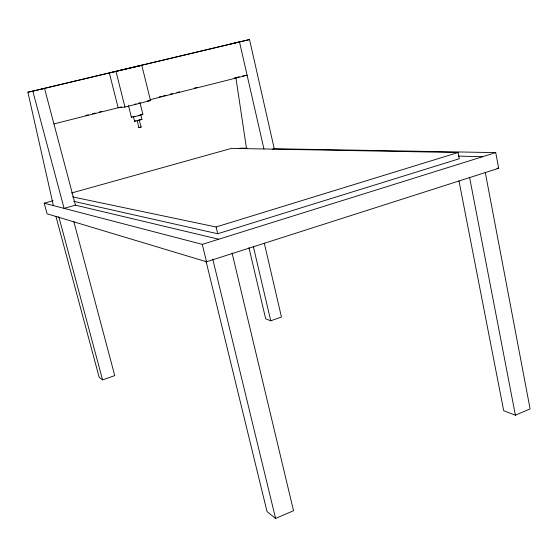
<?xml version="1.0" encoding="UTF-8"?>
<svg xmlns="http://www.w3.org/2000/svg" width="558" height="558" viewBox="0 0 558 558"><rect width="100%" height="100%" fill="white"/><g stroke="black" fill="none" stroke-linecap="round" stroke-linejoin="round"><path stroke-width="0.84" d="M141.146 127.029L138.844 127.587L141.146 127.029L139.235 120.123M140.211 114.927L140.804 114.878L141.948 119.496L134.583 121.288L133.432 116.664L135.434 116.35M139.995 102.798L142.876 114.376L137.414 116.008L131.353 117.166L128.452 105.581M134.583 121.288L135.538 120.905M140.804 114.878L140.407 115.074M131.353 117.166L131.995 116.859M206.035 261.172L267.031 511.588L275.596 518.445L293.536 510.723L232.072 253.011M458.976 180.911L503.7 410.695L515.397 415.208L530.1 408.881L485.23 172.241M139.877 102.888L138.517 103.321M55.981 216.602L99.122 377.124L102.574 379.893L114.753 375.611L73.775 221.428M248.938 247.647L265.678 318.834L270.749 320.787L281.455 317.028L264.304 243.169M53.108 200.685L44.18 203.182L47.039 213.77L206.53 261.765L498.664 168.3L495.727 152.606L273.887 148.735M44.18 203.182L202.289 244.369L495.727 152.606M73.614 201.305L217.718 233.746L459.29 158.744L458.083 152.536L231.542 148.379L71.536 193.005M72.498 196.89L216.092 226.987L458.083 152.536M139.123 120.235L137.17 120.674L138.9 127.594M139.863 115.248L138.258 115.687M218.729 239.229L75.435 205.156L64.1 208.371L32.817 91.156L27.9 92.216L53.373 205.574M272.632 149.202L274.257 148.742L249.524 39.555L41.92 88.931M239.166 148.623L240.833 148.156L246.922 148.268M85.82 115.394L88.352 114.76M92.572 113.692L95.097 113.058M99.317 111.998L101.849 111.363M159.19 96.925L161.722 96.29M163.41 95.864L165.942 95.23M170.155 94.162L172.687 93.528M176.9 92.468L179.432 91.833M194.609 88.011L197.141 87.376M234.248 78.029L239.305 76.76M53.931 123.918L121.484 106.906M150.102 99.694L247.11 75.26L242.681 75.909M141.809 65.314L109.347 72.938L118.136 107.743L124.943 107.038L150.507 100.586L141.809 65.314L134.673 66.904M134.506 104.36L135.999 103.99M27.9 92.216L44.521 88.373L75.435 205.156M32.817 91.156L249.524 39.555M230.831 43.901L239.501 41.941L263.941 148.958M139.033 119.998L140.735 119.642M141.941 114.453L142.876 114.376M141.355 119.538L141.948 119.496M147.27 100.963L150.507 100.586M458.313 156.114L482.642 156.7M496.927 168.23L498.664 168.3M58.785 216.637L102.574 379.893M116.008 71.459L124.943 107.038M202.289 244.369L206.53 261.765M212.779 259.17L275.596 518.445M216.092 226.987L217.718 233.746M253.269 246.211L270.749 320.787M469.564 177.242L515.397 415.208M235.971 78.204L246.496 148.512"/></g></svg>
